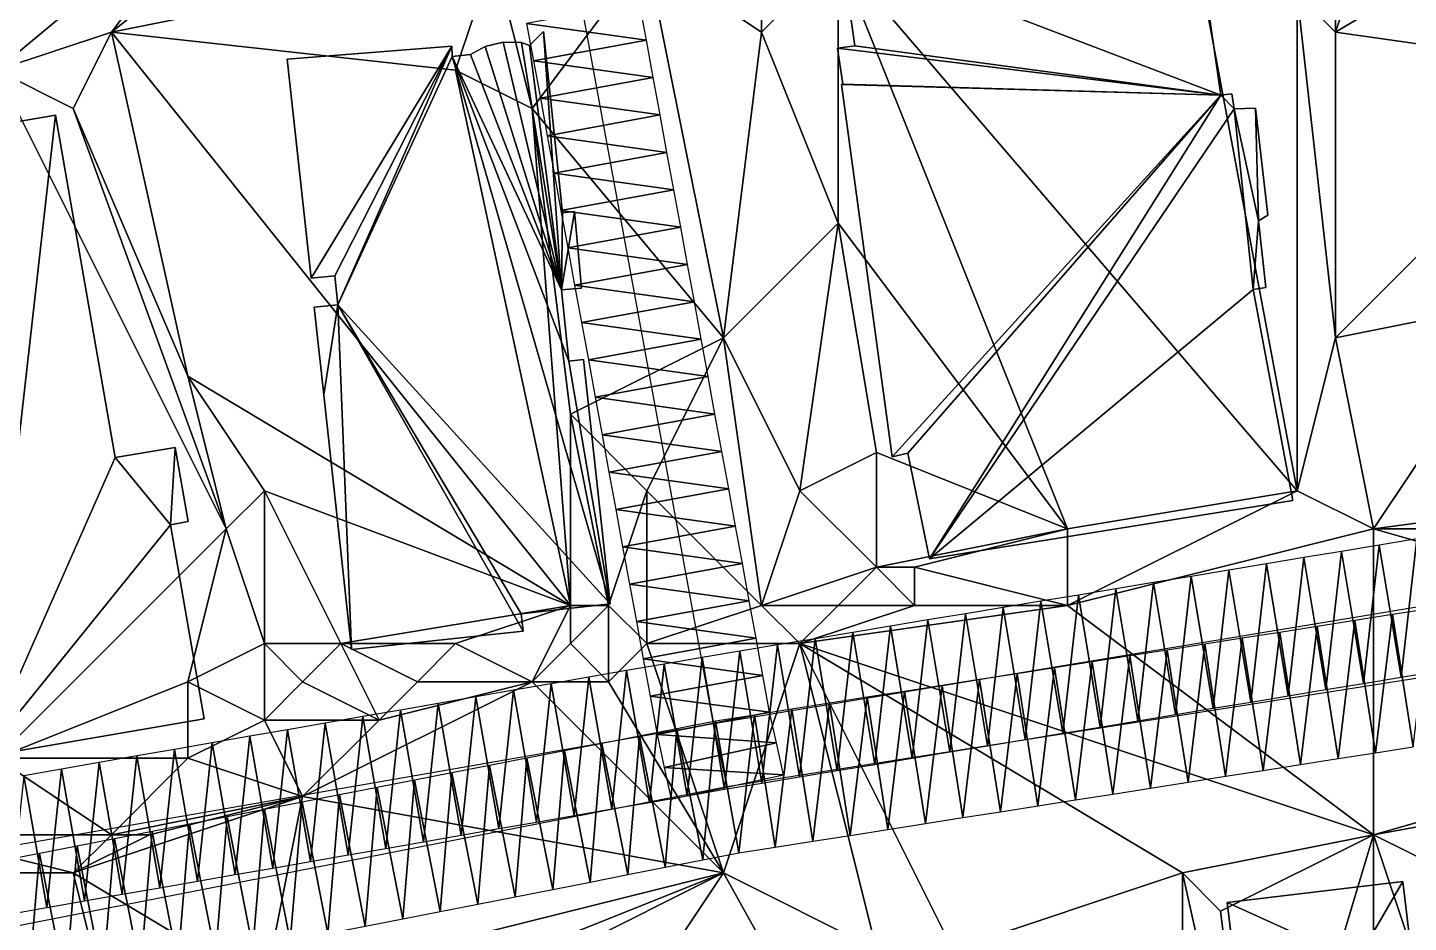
# Model space of a CAD drawing. Header units: metres. Extents: x -1103 to 901, y -902 to 905.
# Drawn here: x -860.4 to -788.2, y 341.4 to 388.2 of the extents above; entities that cross this region are included whole.
import ezdxf

# ---------------------------------------------------------------- set-up
doc = ezdxf.new("R2010")
doc.units = ezdxf.units.M
for name, color, linetype in [('OSM_BUILDING_FOOTPRINTS', 7, 'CONTINUOUS'), ('OSM_BUILDING_ROOFS', 1, 'CONTINUOUS'), ('OSM_BUILDING_WALLS', 8, 'CONTINUOUS'), ('OSM_ROAD_AXES', 2, 'CONTINUOUS'), ('OSM_ROAD_SURFACE', 9, 'CONTINUOUS'), ('OSM_TERRAIN', 3, 'CONTINUOUS')]:
    doc.layers.add(name, color=color, linetype=linetype)

msp = doc.modelspace()

# ---------------------------------------------------------------- linework, layer by layer
at = {"layer": 'OSM_BUILDING_FOOTPRINTS'}
for points in [[(-799.555, 395.541, 13.459), (-797.985, 384.692, 13.459), (-797.41, 384.77, 13.459), (-797.288, 383.973, 13.459), (-796.172, 384.018, 13.459), (-795.542, 378.422, 13.459), (-796.028, 378.123, 13.459), (-795.641, 374.628, 13.459), (-796.293, 374.529, 13.459), (-794.226, 363.492, 13.459), (-813.228, 360.428, 13.459), (-814.355, 365.958, 13.459), (-815.184, 365.77, 13.459), (-817.826, 385.256, 13.459), (-817.76, 385.267, 13.459), (-818.025, 387.147, 13.459), (-817.13, 387.269, 13.459), (-817.849, 392.278, 13.459), (-799.555, 395.541, 13.459)], [(-846.809, 386.582, 13.262), (-838.199, 387.257, 13.262), (-838.176, 386.715, 13.262), (-837.226, 386.826, 13.262), (-836.463, 387.235, 13.262), (-835.513, 387.467, 13.262), (-834.551, 387.445, 13.262), (-834.131, 387.29, 13.262), (-833.412, 388.02, 13.262), (-832.417, 378.543, 13.262), (-831.787, 378.609, 13.262), (-831.411, 374.595, 13.262), (-832.473, 374.517, 13.262), (-832.075, 370.779, 13.262), (-831.312, 370.857, 13.262), (-829.919, 358.073, 13.262), (-834.572, 357.564, 13.262), (-834.473, 356.646, 13.262), (-843.449, 355.684, 13.262), (-844.897, 369.021, 13.262), (-845.394, 373.599, 13.262), (-844.156, 373.732, 13.262), (-844.322, 375.247, 13.262), (-845.56, 375.114, 13.262), (-846.809, 386.582, 13.262)], [(-868.276, 382.037, 12.557), (-858.913, 383.641, 12.557), (-855.807, 365.736, 12.557), (-852.657, 366.267, 12.557), (-851.982, 362.385, 12.557), (-852.9, 362.219, 12.557), (-851.142, 352.056, 12.557), (-862.726, 350.065, 12.557), (-868.276, 382.037, 12.557)], [(-788.478, 343.553, 12.999), (-797.664, 342.458, 12.999), (-796.735, 334.805, 12.999), (-795, 335.015, 12.999), (-794.734, 332.848, 12.999), (-796.691, 332.604, 12.999), (-795.74, 324.808, 12.999), (-788.223, 325.715, 12.999), (-789.196, 333.721, 12.999), (-790.191, 333.6, 12.999), (-790.899, 339.384, 12.999), (-788.014, 339.737, 12.999), (-788.478, 343.553, 12.999)]]:
    msp.add_polyline3d(points, close=True, dxfattribs=at)
at = {"layer": 'OSM_BUILDING_ROOFS'}
for points in [[(-797.985, 384.692, 63.459), (-799.555, 395.541, 63.459), (-817.849, 392.278, 63.459)], [(-797.985, 384.692, 63.459), (-817.849, 392.278, 63.459), (-817.13, 387.269, 63.459)], [(-832.473, 374.517, 63.262), (-833.412, 388.02, 63.262), (-834.131, 387.29, 63.262)], [(-832.473, 374.517, 63.262), (-832.417, 378.543, 63.262), (-833.412, 388.02, 63.262)], [(-838.199, 387.257, 63.262), (-846.809, 386.582, 63.262), (-845.56, 375.114, 63.262)], [(-838.199, 387.257, 63.262), (-845.56, 375.114, 63.262), (-844.322, 375.247, 63.262)], [(-838.199, 387.257, 63.262), (-844.322, 375.247, 63.262), (-844.156, 373.732, 63.262)], [(-838.176, 386.715, 63.262), (-838.199, 387.257, 63.262), (-844.156, 373.732, 63.262)], [(-832.473, 374.517, 63.262), (-836.463, 387.235, 63.262), (-837.226, 386.826, 63.262)], [(-832.473, 374.517, 63.262), (-835.513, 387.467, 63.262), (-836.463, 387.235, 63.262)], [(-832.473, 374.517, 63.262), (-834.551, 387.445, 63.262), (-835.513, 387.467, 63.262)], [(-832.473, 374.517, 63.262), (-834.131, 387.29, 63.262), (-834.551, 387.445, 63.262)], [(-797.985, 384.692, 63.459), (-817.13, 387.269, 63.459), (-818.025, 387.147, 63.459)], [(-797.985, 384.692, 63.459), (-818.025, 387.147, 63.459), (-817.76, 385.267, 63.459)], [(-838.176, 386.715, 63.262), (-844.156, 373.732, 63.262), (-829.919, 358.073, 63.262)], [(-832.473, 374.517, 63.262), (-837.226, 386.826, 63.262), (-838.176, 386.715, 63.262)], [(-838.176, 386.715, 63.262), (-829.919, 358.073, 63.262), (-832.075, 370.779, 63.262)], [(-838.176, 386.715, 63.262), (-832.075, 370.779, 63.262), (-832.473, 374.517, 63.262)], [(-797.985, 384.692, 63.459), (-817.76, 385.267, 63.459), (-817.826, 385.256, 63.459)], [(-797.985, 384.692, 63.459), (-817.826, 385.256, 63.459), (-815.184, 365.77, 63.459)], [(-797.985, 384.692, 63.459), (-815.184, 365.77, 63.459), (-814.355, 365.958, 63.459)], [(-797.985, 384.692, 63.459), (-814.355, 365.958, 63.459), (-813.228, 360.428, 63.459)], [(-797.288, 383.973, 63.459), (-797.985, 384.692, 63.459), (-813.228, 360.428, 63.459)], [(-797.288, 383.973, 63.459), (-797.41, 384.77, 63.459), (-797.985, 384.692, 63.459)], [(-858.913, 383.641, 33.757), (-868.276, 382.037, 33.757), (-862.726, 350.065, 33.757)], [(-855.807, 365.736, 33.757), (-858.913, 383.641, 33.757), (-862.726, 350.065, 33.757)], [(-797.288, 383.973, 63.459), (-813.228, 360.428, 63.459), (-796.293, 374.529, 63.459)], [(-796.028, 378.123, 63.459), (-796.172, 384.018, 63.459), (-797.288, 383.973, 63.459)], [(-797.288, 383.973, 63.459), (-796.293, 374.529, 63.459), (-796.028, 378.123, 63.459)], [(-796.028, 378.123, 63.459), (-795.542, 378.422, 63.459), (-796.172, 384.018, 63.459)], [(-832.473, 374.517, 63.262), (-831.411, 374.595, 63.262), (-831.787, 378.609, 63.262)], [(-832.473, 374.517, 63.262), (-831.787, 378.609, 63.262), (-832.417, 378.543, 63.262)], [(-796.293, 374.529, 63.459), (-795.641, 374.628, 63.459), (-796.028, 378.123, 63.459)], [(-813.228, 360.428, 63.459), (-794.226, 363.492, 63.459), (-796.293, 374.529, 63.459)], [(-844.156, 373.732, 63.262), (-845.394, 373.599, 63.262), (-844.897, 369.021, 63.262)], [(-844.156, 373.732, 63.262), (-844.897, 369.021, 63.262), (-843.449, 355.684, 63.262)], [(-844.156, 373.732, 63.262), (-843.449, 355.684, 63.262), (-834.473, 356.646, 63.262)], [(-844.156, 373.732, 63.262), (-834.473, 356.646, 63.262), (-834.572, 357.564, 63.262)], [(-844.156, 373.732, 63.262), (-834.572, 357.564, 63.262), (-829.919, 358.073, 63.262)], [(-829.919, 358.073, 63.262), (-831.312, 370.857, 63.262), (-832.075, 370.779, 63.262)], [(-852.9, 362.219, 33.757), (-852.657, 366.267, 33.757), (-855.807, 365.736, 33.757)], [(-852.9, 362.219, 33.757), (-851.982, 362.385, 33.757), (-852.657, 366.267, 33.757)], [(-855.807, 365.736, 33.757), (-862.726, 350.065, 33.757), (-852.9, 362.219, 33.757)], [(-862.726, 350.065, 33.757), (-851.142, 352.056, 33.757), (-852.9, 362.219, 33.757)], [(-790.899, 339.384, 27.799), (-788.478, 343.553, 27.799), (-797.664, 342.458, 27.799)], [(-790.899, 339.384, 27.799), (-788.014, 339.737, 27.799), (-788.478, 343.553, 27.799)], [(-790.899, 339.384, 27.799), (-797.664, 342.458, 27.799), (-796.735, 334.805, 27.799)]]:
    msp.add_3dface(points, dxfattribs=at)
at = {"layer": 'OSM_BUILDING_WALLS'}
for points in [[(-797.985, 384.692, 13.459), (-799.555, 395.541, 13.459), (-799.555, 395.541, 63.459)], [(-797.985, 384.692, 13.459), (-799.555, 395.541, 63.459), (-797.985, 384.692, 63.459)], [(-817.849, 392.278, 13.459), (-817.13, 387.269, 13.459), (-817.13, 387.269, 63.459)], [(-817.849, 392.278, 13.459), (-817.13, 387.269, 63.459), (-817.849, 392.278, 63.459)], [(-833.412, 388.02, 13.262), (-834.131, 387.29, 13.262), (-834.131, 387.29, 63.262)], [(-833.412, 388.02, 13.262), (-834.131, 387.29, 63.262), (-833.412, 388.02, 63.262)], [(-832.417, 378.543, 13.262), (-833.412, 388.02, 13.262), (-833.412, 388.02, 63.262)], [(-832.417, 378.543, 13.262), (-833.412, 388.02, 63.262), (-832.417, 378.543, 63.262)], [(-838.199, 387.257, 13.262), (-846.809, 386.582, 13.262), (-846.809, 386.582, 63.262)], [(-838.199, 387.257, 13.262), (-846.809, 386.582, 63.262), (-838.199, 387.257, 63.262)], [(-838.176, 386.715, 13.262), (-838.199, 387.257, 13.262), (-838.199, 387.257, 63.262)], [(-838.176, 386.715, 13.262), (-838.199, 387.257, 63.262), (-838.176, 386.715, 63.262)], [(-836.463, 387.235, 13.262), (-837.226, 386.826, 13.262), (-837.226, 386.826, 63.262)], [(-836.463, 387.235, 13.262), (-837.226, 386.826, 63.262), (-836.463, 387.235, 63.262)], [(-835.513, 387.467, 13.262), (-836.463, 387.235, 13.262), (-836.463, 387.235, 63.262)], [(-835.513, 387.467, 13.262), (-836.463, 387.235, 63.262), (-835.513, 387.467, 63.262)], [(-834.551, 387.445, 13.262), (-835.513, 387.467, 13.262), (-835.513, 387.467, 63.262)], [(-834.551, 387.445, 13.262), (-835.513, 387.467, 63.262), (-834.551, 387.445, 63.262)], [(-834.131, 387.29, 13.262), (-834.551, 387.445, 13.262), (-834.551, 387.445, 63.262)], [(-834.131, 387.29, 13.262), (-834.551, 387.445, 63.262), (-834.131, 387.29, 63.262)], [(-817.13, 387.269, 13.459), (-818.025, 387.147, 13.459), (-818.025, 387.147, 63.459)], [(-817.13, 387.269, 13.459), (-818.025, 387.147, 63.459), (-817.13, 387.269, 63.459)], [(-818.025, 387.147, 13.459), (-817.76, 385.267, 13.459), (-817.76, 385.267, 63.459)], [(-818.025, 387.147, 13.459), (-817.76, 385.267, 63.459), (-818.025, 387.147, 63.459)], [(-846.809, 386.582, 13.262), (-845.56, 375.114, 13.262), (-845.56, 375.114, 63.262)], [(-846.809, 386.582, 13.262), (-845.56, 375.114, 63.262), (-846.809, 386.582, 63.262)], [(-837.226, 386.826, 13.262), (-838.176, 386.715, 13.262), (-838.176, 386.715, 63.262)], [(-837.226, 386.826, 13.262), (-838.176, 386.715, 63.262), (-837.226, 386.826, 63.262)], [(-817.76, 385.267, 13.459), (-817.826, 385.256, 13.459), (-817.826, 385.256, 63.459)], [(-817.76, 385.267, 13.459), (-817.826, 385.256, 63.459), (-817.76, 385.267, 63.459)], [(-817.826, 385.256, 13.459), (-815.184, 365.77, 13.459), (-815.184, 365.77, 63.459)], [(-817.826, 385.256, 13.459), (-815.184, 365.77, 63.459), (-817.826, 385.256, 63.459)], [(-797.41, 384.77, 13.459), (-797.985, 384.692, 13.459), (-797.985, 384.692, 63.459)], [(-797.41, 384.77, 13.459), (-797.985, 384.692, 63.459), (-797.41, 384.77, 63.459)], [(-797.288, 383.973, 13.459), (-797.41, 384.77, 13.459), (-797.41, 384.77, 63.459)], [(-797.288, 383.973, 13.459), (-797.41, 384.77, 63.459), (-797.288, 383.973, 63.459)], [(-858.913, 383.641, 12.557), (-868.276, 382.037, 12.557), (-868.276, 382.037, 33.757)], [(-858.913, 383.641, 12.557), (-868.276, 382.037, 33.757), (-858.913, 383.641, 33.757)], [(-855.807, 365.736, 12.557), (-858.913, 383.641, 12.557), (-858.913, 383.641, 33.757)], [(-855.807, 365.736, 12.557), (-858.913, 383.641, 33.757), (-855.807, 365.736, 33.757)], [(-796.172, 384.018, 13.459), (-797.288, 383.973, 13.459), (-797.288, 383.973, 63.459)], [(-796.172, 384.018, 13.459), (-797.288, 383.973, 63.459), (-796.172, 384.018, 63.459)], [(-795.542, 378.422, 13.459), (-796.172, 384.018, 13.459), (-796.172, 384.018, 63.459)], [(-795.542, 378.422, 13.459), (-796.172, 384.018, 63.459), (-795.542, 378.422, 63.459)], [(-831.787, 378.609, 13.262), (-832.417, 378.543, 13.262), (-832.417, 378.543, 63.262)], [(-831.787, 378.609, 13.262), (-832.417, 378.543, 63.262), (-831.787, 378.609, 63.262)], [(-831.411, 374.595, 13.262), (-831.787, 378.609, 13.262), (-831.787, 378.609, 63.262)], [(-831.411, 374.595, 13.262), (-831.787, 378.609, 63.262), (-831.411, 374.595, 63.262)], [(-796.028, 378.123, 13.459), (-795.542, 378.422, 13.459), (-795.542, 378.422, 63.459)], [(-796.028, 378.123, 13.459), (-795.542, 378.422, 63.459), (-796.028, 378.123, 63.459)], [(-795.641, 374.628, 13.459), (-796.028, 378.123, 13.459), (-796.028, 378.123, 63.459)], [(-795.641, 374.628, 13.459), (-796.028, 378.123, 63.459), (-795.641, 374.628, 63.459)], [(-845.56, 375.114, 13.262), (-844.322, 375.247, 13.262), (-844.322, 375.247, 63.262)], [(-845.56, 375.114, 13.262), (-844.322, 375.247, 63.262), (-845.56, 375.114, 63.262)], [(-844.322, 375.247, 13.262), (-844.156, 373.732, 13.262), (-844.156, 373.732, 63.262)], [(-844.322, 375.247, 13.262), (-844.156, 373.732, 63.262), (-844.322, 375.247, 63.262)], [(-832.473, 374.517, 13.262), (-831.411, 374.595, 13.262), (-831.411, 374.595, 63.262)], [(-832.473, 374.517, 13.262), (-831.411, 374.595, 63.262), (-832.473, 374.517, 63.262)], [(-832.075, 370.779, 13.262), (-832.473, 374.517, 13.262), (-832.473, 374.517, 63.262)], [(-832.075, 370.779, 13.262), (-832.473, 374.517, 63.262), (-832.075, 370.779, 63.262)], [(-796.293, 374.529, 13.459), (-795.641, 374.628, 13.459), (-795.641, 374.628, 63.459)], [(-796.293, 374.529, 13.459), (-795.641, 374.628, 63.459), (-796.293, 374.529, 63.459)], [(-794.226, 363.492, 13.459), (-796.293, 374.529, 13.459), (-796.293, 374.529, 63.459)], [(-794.226, 363.492, 13.459), (-796.293, 374.529, 63.459), (-794.226, 363.492, 63.459)], [(-844.156, 373.732, 13.262), (-845.394, 373.599, 13.262), (-845.394, 373.599, 63.262)], [(-844.156, 373.732, 13.262), (-845.394, 373.599, 63.262), (-844.156, 373.732, 63.262)], [(-845.394, 373.599, 13.262), (-844.897, 369.021, 13.262), (-844.897, 369.021, 63.262)], [(-845.394, 373.599, 13.262), (-844.897, 369.021, 63.262), (-845.394, 373.599, 63.262)], [(-831.312, 370.857, 13.262), (-832.075, 370.779, 13.262), (-832.075, 370.779, 63.262)], [(-831.312, 370.857, 13.262), (-832.075, 370.779, 63.262), (-831.312, 370.857, 63.262)], [(-829.919, 358.073, 13.262), (-831.312, 370.857, 13.262), (-831.312, 370.857, 63.262)], [(-829.919, 358.073, 13.262), (-831.312, 370.857, 63.262), (-829.919, 358.073, 63.262)], [(-844.897, 369.021, 13.262), (-843.449, 355.684, 13.262), (-843.449, 355.684, 63.262)], [(-844.897, 369.021, 13.262), (-843.449, 355.684, 63.262), (-844.897, 369.021, 63.262)], [(-852.657, 366.267, 12.557), (-855.807, 365.736, 12.557), (-855.807, 365.736, 33.757)], [(-852.657, 366.267, 12.557), (-855.807, 365.736, 33.757), (-852.657, 366.267, 33.757)], [(-851.982, 362.385, 12.557), (-852.657, 366.267, 12.557), (-852.657, 366.267, 33.757)], [(-851.982, 362.385, 12.557), (-852.657, 366.267, 33.757), (-851.982, 362.385, 33.757)], [(-815.184, 365.77, 13.459), (-814.355, 365.958, 13.459), (-814.355, 365.958, 63.459)], [(-815.184, 365.77, 13.459), (-814.355, 365.958, 63.459), (-815.184, 365.77, 63.459)], [(-814.355, 365.958, 13.459), (-813.228, 360.428, 13.459), (-813.228, 360.428, 63.459)], [(-814.355, 365.958, 13.459), (-813.228, 360.428, 63.459), (-814.355, 365.958, 63.459)], [(-813.228, 360.428, 13.459), (-794.226, 363.492, 13.459), (-794.226, 363.492, 63.459)], [(-813.228, 360.428, 13.459), (-794.226, 363.492, 63.459), (-813.228, 360.428, 63.459)], [(-852.9, 362.219, 12.557), (-851.982, 362.385, 12.557), (-851.982, 362.385, 33.757)], [(-852.9, 362.219, 12.557), (-851.982, 362.385, 33.757), (-852.9, 362.219, 33.757)], [(-851.142, 352.056, 12.557), (-852.9, 362.219, 12.557), (-852.9, 362.219, 33.757)], [(-851.142, 352.056, 12.557), (-852.9, 362.219, 33.757), (-851.142, 352.056, 33.757)], [(-834.572, 357.564, 13.262), (-829.919, 358.073, 13.262), (-829.919, 358.073, 63.262)], [(-834.572, 357.564, 13.262), (-829.919, 358.073, 63.262), (-834.572, 357.564, 63.262)], [(-834.473, 356.646, 13.262), (-834.572, 357.564, 13.262), (-834.572, 357.564, 63.262)], [(-834.473, 356.646, 13.262), (-834.572, 357.564, 63.262), (-834.473, 356.646, 63.262)], [(-843.449, 355.684, 13.262), (-834.473, 356.646, 13.262), (-834.473, 356.646, 63.262)], [(-843.449, 355.684, 13.262), (-834.473, 356.646, 63.262), (-843.449, 355.684, 63.262)], [(-862.726, 350.065, 12.557), (-851.142, 352.056, 12.557), (-851.142, 352.056, 33.757)], [(-862.726, 350.065, 12.557), (-851.142, 352.056, 33.757), (-862.726, 350.065, 33.757)], [(-788.478, 343.553, 12.999), (-797.664, 342.458, 12.999), (-797.664, 342.458, 27.799)], [(-788.478, 343.553, 12.999), (-797.664, 342.458, 27.799), (-788.478, 343.553, 27.799)], [(-788.014, 339.737, 12.999), (-788.478, 343.553, 12.999), (-788.478, 343.553, 27.799)], [(-788.014, 339.737, 12.999), (-788.478, 343.553, 27.799), (-788.014, 339.737, 27.799)], [(-797.664, 342.458, 12.999), (-796.735, 334.805, 12.999), (-796.735, 334.805, 27.799)], [(-797.664, 342.458, 12.999), (-796.735, 334.805, 27.799), (-797.664, 342.458, 27.799)]]:
    msp.add_3dface(points, dxfattribs=at)
at = {"layer": 'OSM_ROAD_AXES'}
for points in [[(-823.795, 348.496, 14.019), (-824.524, 351.824, 14.158), (-838.862, 430.056, 15.565), (-845.828, 511.273, 18.144)], [(-925.567, 329.097, 16.172), (-911.186, 336.705, 16.479), (-824.524, 351.824, 14.158), (-684.949, 374.984, 13.7), (-671.817, 382.913, 15.386)], [(-671.021, 374.276, 15.641), (-682.528, 370.737, 13.989), (-823.795, 348.496, 14.019), (-900.243, 333.498, 16.967), (-914.856, 318.856, 16.668)]]:
    msp.add_polyline3d(points, dxfattribs=at)
at = {"layer": 'OSM_ROAD_SURFACE'}
for points in [[(-828.026, 387.569, 16.657), (-828.384, 389.525, 16.762), (-834.286, 388.443, 16.705)], [(-828.026, 387.569, 16.657), (-834.286, 388.443, 16.705), (-833.927, 386.488, 16.607)], [(-827.667, 385.613, 16.552), (-828.026, 387.569, 16.657), (-833.927, 386.488, 16.607)], [(-827.667, 385.613, 16.552), (-833.927, 386.488, 16.607), (-833.569, 384.532, 16.509)], [(-827.309, 383.658, 16.448), (-827.667, 385.613, 16.552), (-833.569, 384.532, 16.509)], [(-827.309, 383.658, 16.448), (-833.569, 384.532, 16.509), (-833.211, 382.576, 16.414)], [(-826.95, 381.702, 16.343), (-827.309, 383.658, 16.448), (-833.211, 382.576, 16.414)], [(-826.95, 381.702, 16.343), (-833.211, 382.576, 16.414), (-832.852, 380.62, 16.342)], [(-826.592, 379.746, 16.238), (-826.95, 381.702, 16.343), (-832.852, 380.62, 16.342)], [(-826.592, 379.746, 16.238), (-832.852, 380.62, 16.342), (-832.494, 378.664, 16.271)], [(-826.233, 377.79, 16.133), (-826.592, 379.746, 16.238), (-832.494, 378.664, 16.271)], [(-826.233, 377.79, 16.133), (-832.494, 378.664, 16.271), (-832.135, 376.709, 16.199)], [(-825.875, 375.835, 16.028), (-826.233, 377.79, 16.133), (-832.135, 376.709, 16.199)], [(-825.875, 375.835, 16.028), (-832.135, 376.709, 16.199), (-831.777, 374.753, 16.127)], [(-825.517, 373.879, 15.923), (-825.875, 375.835, 16.028), (-831.777, 374.753, 16.127)], [(-825.517, 373.879, 15.923), (-831.777, 374.753, 16.127), (-831.418, 372.797, 16.055)], [(-825.158, 371.923, 15.85), (-825.517, 373.879, 15.923), (-831.418, 372.797, 16.055)], [(-825.158, 371.923, 15.85), (-831.418, 372.797, 16.055), (-831.06, 370.841, 15.983)], [(-824.8, 369.967, 15.624), (-825.158, 371.923, 15.85), (-831.06, 370.841, 15.983)], [(-824.8, 369.967, 15.624), (-831.06, 370.841, 15.983), (-830.701, 368.886, 15.912)], [(-824.441, 368.011, 15.456), (-824.8, 369.967, 15.624), (-830.701, 368.886, 15.912)], [(-824.441, 368.011, 15.456), (-830.701, 368.886, 15.912), (-830.343, 366.93, 15.635)], [(-824.083, 366.056, 15.288), (-824.441, 368.011, 15.456), (-830.343, 366.93, 15.635)], [(-824.083, 366.056, 15.288), (-830.343, 366.93, 15.635), (-829.984, 364.974, 15.456)], [(-823.724, 364.1, 15.12), (-824.083, 366.056, 15.288), (-829.984, 364.974, 15.456)], [(-823.724, 364.1, 15.12), (-829.984, 364.974, 15.456), (-829.626, 363.018, 15.349)], [(-823.366, 362.144, 14.952), (-823.724, 364.1, 15.12), (-829.626, 363.018, 15.349)], [(-823.366, 362.144, 14.952), (-829.626, 363.018, 15.349), (-829.268, 361.062, 15.243)], [(-823.007, 360.188, 14.784), (-823.366, 362.144, 14.952), (-829.268, 361.062, 15.243)], [(-823.007, 360.188, 14.784), (-829.268, 361.062, 15.243), (-828.909, 359.107, 15.022)], [(-790.532, 353.917, 15.078), (-789.712, 361.149, 15.053), (-791.678, 360.822, 14.998)], [(-790.532, 353.917, 15.078), (-788.566, 354.243, 15.104), (-789.712, 361.149, 15.053)], [(-788.566, 354.243, 15.104), (-787.746, 361.475, 15.063), (-789.712, 361.149, 15.053)], [(-788.566, 354.243, 15.104), (-786.6, 354.569, 15.115), (-787.746, 361.475, 15.063)], [(-794.464, 353.264, 14.953), (-793.644, 360.496, 14.935), (-795.61, 360.17, 14.873)], [(-794.464, 353.264, 14.953), (-792.498, 353.591, 15.016), (-793.644, 360.496, 14.935)], [(-792.498, 353.591, 15.016), (-791.678, 360.822, 14.998), (-793.644, 360.496, 14.935)], [(-792.498, 353.591, 15.016), (-790.532, 353.917, 15.078), (-791.678, 360.822, 14.998)], [(-822.649, 358.233, 14.625), (-823.007, 360.188, 14.784), (-828.909, 359.107, 15.022)], [(-798.395, 352.612, 14.829), (-797.575, 359.844, 14.811), (-799.541, 359.518, 14.748)], [(-798.395, 352.612, 14.829), (-796.43, 352.938, 14.891), (-797.575, 359.844, 14.811)], [(-796.43, 352.938, 14.891), (-795.61, 360.17, 14.873), (-797.575, 359.844, 14.811)], [(-796.43, 352.938, 14.891), (-794.464, 353.264, 14.953), (-795.61, 360.17, 14.873)], [(-822.649, 358.233, 14.625), (-828.909, 359.107, 15.022), (-828.551, 357.151, 14.755)], [(-804.293, 351.634, 14.676), (-803.473, 358.865, 14.689), (-805.439, 358.539, 14.684)], [(-804.293, 351.634, 14.676), (-802.327, 351.96, 14.726), (-803.473, 358.865, 14.689)], [(-802.327, 351.96, 14.726), (-801.507, 359.191, 14.705), (-803.473, 358.865, 14.689)], [(-802.327, 351.96, 14.726), (-800.361, 352.286, 14.776), (-801.507, 359.191, 14.705)], [(-800.361, 352.286, 14.776), (-799.541, 359.518, 14.748), (-801.507, 359.191, 14.705)], [(-800.361, 352.286, 14.776), (-798.395, 352.612, 14.829), (-799.541, 359.518, 14.748)], [(-822.291, 356.277, 14.317), (-822.649, 358.233, 14.625), (-828.551, 357.151, 14.755)], [(-808.225, 350.981, 14.56), (-807.405, 358.213, 14.641), (-809.371, 357.887, 14.509)], [(-808.225, 350.981, 14.56), (-806.259, 351.307, 14.625), (-807.405, 358.213, 14.641)], [(-806.259, 351.307, 14.625), (-805.439, 358.539, 14.684), (-807.405, 358.213, 14.641)], [(-806.259, 351.307, 14.625), (-804.293, 351.634, 14.676), (-805.439, 358.539, 14.684)], [(-812.156, 350.329, 14.429), (-811.336, 357.561, 14.452), (-813.302, 357.234, 14.395)], [(-812.156, 350.329, 14.429), (-810.191, 350.655, 14.496), (-811.336, 357.561, 14.452)], [(-810.191, 350.655, 14.496), (-809.371, 357.887, 14.509), (-811.336, 357.561, 14.452)], [(-810.191, 350.655, 14.496), (-808.225, 350.981, 14.56), (-809.371, 357.887, 14.509)], [(-789.022, 357.513, 15.08), (-790.984, 357.205, 15.043), (-789.896, 350.29, 15.119)], [(-789.022, 357.513, 15.08), (-789.896, 350.29, 15.119), (-787.934, 350.599, 15.131)], [(-787.06, 357.822, 15.092), (-789.022, 357.513, 15.08), (-787.934, 350.599, 15.131)], [(-822.291, 356.277, 14.317), (-828.551, 357.151, 14.755), (-828.192, 355.195, 14.383)], [(-816.088, 349.676, 14.29), (-815.268, 356.908, 14.338), (-817.234, 356.582, 14.282)], [(-816.088, 349.676, 14.29), (-814.122, 350.003, 14.359), (-815.268, 356.908, 14.338)], [(-814.122, 350.003, 14.359), (-813.302, 357.234, 14.395), (-815.268, 356.908, 14.338)], [(-814.122, 350.003, 14.359), (-812.156, 350.329, 14.429), (-813.302, 357.234, 14.395)], [(-792.947, 356.896, 14.98), (-794.909, 356.587, 14.918), (-793.82, 349.672, 14.997)], [(-792.947, 356.896, 14.98), (-793.82, 349.672, 14.997), (-791.858, 349.981, 15.059)], [(-790.984, 357.205, 15.043), (-792.947, 356.896, 14.98), (-791.858, 349.981, 15.059)], [(-790.984, 357.205, 15.043), (-791.858, 349.981, 15.059), (-789.896, 350.29, 15.119)], [(-821.932, 354.321, 14.198), (-822.291, 356.277, 14.317), (-828.192, 355.195, 14.383)], [(-821.986, 348.698, 14.032), (-821.166, 355.93, 14.225), (-823.132, 355.603, 14.285)], [(-821.986, 348.698, 14.032), (-820.02, 349.024, 14.062), (-821.166, 355.93, 14.225)], [(-820.02, 349.024, 14.062), (-819.2, 356.256, 14.225), (-821.166, 355.93, 14.225)], [(-820.02, 349.024, 14.062), (-818.054, 349.35, 14.119), (-819.2, 356.256, 14.225)], [(-818.054, 349.35, 14.119), (-817.234, 356.582, 14.282), (-819.2, 356.256, 14.225)], [(-818.054, 349.35, 14.119), (-816.088, 349.676, 14.29), (-817.234, 356.582, 14.282)], [(-798.833, 355.969, 14.793), (-800.795, 355.66, 14.731), (-799.706, 348.745, 14.834)], [(-798.833, 355.969, 14.793), (-799.706, 348.745, 14.834), (-797.744, 349.054, 14.891)], [(-796.871, 356.278, 14.856), (-798.833, 355.969, 14.793), (-797.744, 349.054, 14.891)], [(-796.871, 356.278, 14.856), (-797.744, 349.054, 14.891), (-795.782, 349.363, 14.941)], [(-794.909, 356.587, 14.918), (-796.871, 356.278, 14.856), (-795.782, 349.363, 14.941)], [(-794.909, 356.587, 14.918), (-795.782, 349.363, 14.941), (-793.82, 349.672, 14.997)], [(-825.893, 348.033, 14.044), (-825.112, 355.275, 14.345), (-827.096, 354.929, 14.405)], [(-825.893, 348.033, 14.044), (-823.937, 348.374, 14.07), (-825.112, 355.275, 14.345)], [(-823.937, 348.374, 14.07), (-823.132, 355.603, 14.285), (-825.112, 355.275, 14.345)], [(-823.937, 348.374, 14.07), (-821.986, 348.698, 14.032), (-823.132, 355.603, 14.285)], [(-802.757, 355.351, 14.67), (-804.719, 355.042, 14.62), (-803.63, 348.127, 14.706)], [(-802.757, 355.351, 14.67), (-803.63, 348.127, 14.706), (-801.668, 348.436, 14.77)], [(-800.795, 355.66, 14.731), (-802.757, 355.351, 14.67), (-801.668, 348.436, 14.77)], [(-800.795, 355.66, 14.731), (-801.668, 348.436, 14.77), (-799.706, 348.745, 14.834)], [(-829.832, 347.346, 13.998), (-829.065, 354.585, 14.226), (-831.035, 354.241, 14.178)], [(-829.832, 347.346, 13.998), (-827.862, 347.689, 13.995), (-829.065, 354.585, 14.226)], [(-827.862, 347.689, 13.995), (-827.096, 354.929, 14.405), (-829.065, 354.585, 14.226)], [(-821.932, 354.321, 14.198), (-828.192, 355.195, 14.383), (-827.834, 353.239, 14.258)], [(-827.862, 347.689, 13.995), (-825.893, 348.033, 14.044), (-827.096, 354.929, 14.405)], [(-806.681, 354.733, 14.57), (-808.643, 354.424, 14.52), (-807.554, 347.51, 14.574)], [(-806.681, 354.733, 14.57), (-807.554, 347.51, 14.574), (-805.592, 347.818, 14.642)], [(-804.719, 355.042, 14.62), (-806.681, 354.733, 14.57), (-805.592, 347.818, 14.642)], [(-804.719, 355.042, 14.62), (-805.592, 347.818, 14.642), (-803.63, 348.127, 14.706)], [(-833.771, 346.658, 14.005), (-833.004, 353.898, 14.102), (-834.974, 353.554, 14.11)], [(-833.771, 346.658, 14.005), (-831.801, 347.002, 14.001), (-833.004, 353.898, 14.102)], [(-831.801, 347.002, 14.001), (-831.035, 354.241, 14.178), (-833.004, 353.898, 14.102)], [(-831.801, 347.002, 14.001), (-829.832, 347.346, 13.998), (-831.035, 354.241, 14.178)], [(-821.583, 352.412, 14.121), (-821.932, 354.321, 14.198), (-827.834, 353.239, 14.258)], [(-812.567, 353.807, 14.419), (-814.529, 353.498, 14.359), (-813.44, 346.583, 14.366)], [(-812.567, 353.807, 14.419), (-813.44, 346.583, 14.366), (-811.478, 346.892, 14.435)], [(-810.605, 354.115, 14.47), (-812.567, 353.807, 14.419), (-811.478, 346.892, 14.435)], [(-810.605, 354.115, 14.47), (-811.478, 346.892, 14.435), (-809.516, 347.201, 14.505)], [(-808.643, 354.424, 14.52), (-810.605, 354.115, 14.47), (-809.516, 347.201, 14.505)], [(-808.643, 354.424, 14.52), (-809.516, 347.201, 14.505), (-807.554, 347.51, 14.574)], [(-837.71, 345.971, 14.011), (-836.943, 353.211, 14.073), (-838.913, 352.867, 14.072)], [(-837.71, 345.971, 14.011), (-835.74, 346.315, 14.008), (-836.943, 353.211, 14.073)], [(-835.74, 346.315, 14.008), (-834.974, 353.554, 14.11), (-836.943, 353.211, 14.073)], [(-835.74, 346.315, 14.008), (-833.771, 346.658, 14.005), (-834.974, 353.554, 14.11)], [(-821.583, 352.412, 14.121), (-827.834, 353.239, 14.258), (-827.466, 351.237, 14.13)], [(-816.491, 353.189, 14.293), (-818.453, 352.88, 14.223), (-817.364, 345.965, 14.052)], [(-816.491, 353.189, 14.293), (-817.364, 345.965, 14.052), (-815.402, 346.274, 14.277)], [(-814.529, 353.498, 14.359), (-816.491, 353.189, 14.293), (-815.402, 346.274, 14.277)], [(-814.529, 353.498, 14.359), (-815.402, 346.274, 14.277), (-813.44, 346.583, 14.366)], [(-841.649, 345.284, 14.019), (-840.883, 352.523, 14.092), (-842.852, 352.18, 14.06)], [(-841.649, 345.284, 14.019), (-839.68, 345.628, 14.015), (-840.883, 352.523, 14.092)], [(-839.68, 345.628, 14.015), (-838.913, 352.867, 14.072), (-840.883, 352.523, 14.092)], [(-839.68, 345.628, 14.015), (-837.71, 345.971, 14.011), (-838.913, 352.867, 14.072)], [(-821.229, 350.802, 14.078), (-821.583, 352.412, 14.121), (-827.466, 351.237, 14.13)], [(-820.415, 352.571, 14.12), (-822.377, 352.262, 14.145), (-821.288, 345.347, 13.981)], [(-820.415, 352.571, 14.12), (-821.288, 345.347, 13.981), (-819.326, 345.656, 14.01)], [(-818.453, 352.88, 14.223), (-820.415, 352.571, 14.12), (-819.326, 345.656, 14.01)], [(-818.453, 352.88, 14.223), (-819.326, 345.656, 14.01), (-817.364, 345.965, 14.052)], [(-845.588, 344.597, 14.026), (-844.822, 351.836, 14.062), (-846.791, 351.493, 14.111)], [(-845.588, 344.597, 14.026), (-843.619, 344.94, 14.022), (-844.822, 351.836, 14.062)], [(-843.619, 344.94, 14.022), (-842.852, 352.18, 14.06), (-844.822, 351.836, 14.062)], [(-843.619, 344.94, 14.022), (-841.649, 345.284, 14.019), (-842.852, 352.18, 14.06)], [(-824.404, 351.942, 14.207), (-826.429, 351.546, 14.267), (-825.081, 344.677, 13.939)], [(-824.404, 351.942, 14.207), (-825.081, 344.677, 13.939), (-823.186, 345.049, 13.952)], [(-822.377, 352.262, 14.145), (-824.404, 351.942, 14.207), (-823.186, 345.049, 13.952)], [(-822.377, 352.262, 14.145), (-823.186, 345.049, 13.952), (-821.288, 345.347, 13.981)], [(-849.527, 343.91, 14.121), (-848.761, 351.149, 14.162), (-850.731, 350.805, 14.259)], [(-849.527, 343.91, 14.121), (-847.558, 344.253, 14.056), (-848.761, 351.149, 14.162)], [(-847.558, 344.253, 14.056), (-846.791, 351.493, 14.111), (-848.761, 351.149, 14.162)], [(-847.558, 344.253, 14.056), (-845.588, 344.597, 14.026), (-846.791, 351.493, 14.111)], [(-828.389, 351.161, 14.026), (-830.349, 350.777, 14.048), (-829.002, 343.908, 13.944)], [(-828.389, 351.161, 14.026), (-829.002, 343.908, 13.944), (-827.042, 344.292, 13.941)], [(-826.429, 351.546, 14.267), (-828.389, 351.161, 14.026), (-827.042, 344.292, 13.941)], [(-821.229, 350.802, 14.078), (-827.466, 351.237, 14.13), (-827.09, 349.518, 14.028)], [(-826.429, 351.546, 14.267), (-827.042, 344.292, 13.941), (-825.081, 344.677, 13.939)], [(-853.467, 343.222, 14.252), (-852.7, 350.462, 14.431), (-854.67, 350.118, 14.512)], [(-853.467, 343.222, 14.252), (-851.497, 343.566, 14.187), (-852.7, 350.462, 14.431)], [(-851.497, 343.566, 14.187), (-850.731, 350.805, 14.259), (-852.7, 350.462, 14.431)], [(-851.497, 343.566, 14.187), (-849.527, 343.91, 14.121), (-850.731, 350.805, 14.259)], [(-832.309, 350.392, 14.054), (-834.27, 350.007, 14.057), (-832.922, 343.138, 13.951)], [(-832.309, 350.392, 14.054), (-832.922, 343.138, 13.951), (-830.962, 343.523, 13.948)], [(-830.349, 350.777, 14.048), (-832.309, 350.392, 14.054), (-830.962, 343.523, 13.948)], [(-830.349, 350.777, 14.048), (-830.962, 343.523, 13.948), (-829.002, 343.908, 13.944)], [(-820.864, 349.138, 14.053), (-821.229, 350.802, 14.078), (-827.09, 349.518, 14.028)], [(-859.375, 342.191, 14.693), (-858.609, 349.431, 14.843), (-860.578, 349.087, 15.025)], [(-859.375, 342.191, 14.693), (-857.406, 342.535, 14.44), (-858.609, 349.431, 14.843)], [(-857.406, 342.535, 14.44), (-856.639, 349.775, 14.66), (-858.609, 349.431, 14.843)], [(-857.406, 342.535, 14.44), (-855.436, 342.879, 14.317), (-856.639, 349.775, 14.66)], [(-855.436, 342.879, 14.317), (-854.67, 350.118, 14.512), (-856.639, 349.775, 14.66)], [(-855.436, 342.879, 14.317), (-853.467, 343.222, 14.252), (-854.67, 350.118, 14.512)], [(-836.23, 349.623, 14.059), (-838.19, 349.238, 14.062), (-836.842, 342.369, 13.957)], [(-836.23, 349.623, 14.059), (-836.842, 342.369, 13.957), (-834.882, 342.754, 13.954)], [(-834.27, 350.007, 14.057), (-836.23, 349.623, 14.059), (-834.882, 342.754, 13.954)], [(-834.27, 350.007, 14.057), (-834.882, 342.754, 13.954), (-832.922, 343.138, 13.951)], [(-820.864, 349.138, 14.053), (-827.09, 349.518, 14.028), (-826.725, 347.853, 13.983)], [(-861.345, 341.848, 14.959), (-859.375, 342.191, 14.693), (-860.578, 349.087, 15.025)], [(-840.15, 348.854, 14.064), (-842.11, 348.469, 14.066), (-840.763, 341.6, 13.963)], [(-840.15, 348.854, 14.064), (-840.763, 341.6, 13.963), (-838.803, 341.985, 13.96)], [(-838.19, 349.238, 14.062), (-840.15, 348.854, 14.064), (-838.803, 341.985, 13.96)], [(-838.19, 349.238, 14.062), (-838.803, 341.985, 13.96), (-836.842, 342.369, 13.957)], [(-844.071, 348.085, 14.069), (-846.031, 347.7, 14.072), (-844.683, 340.831, 13.97)], [(-844.071, 348.085, 14.069), (-844.683, 340.831, 13.97), (-842.723, 341.216, 13.967)], [(-842.11, 348.469, 14.066), (-844.071, 348.085, 14.069), (-842.723, 341.216, 13.967)], [(-842.11, 348.469, 14.066), (-842.723, 341.216, 13.967), (-840.763, 341.6, 13.963)], [(-847.991, 347.316, 14.135), (-849.951, 346.931, 14.183), (-848.604, 340.062, 14.009)], [(-847.991, 347.316, 14.135), (-848.604, 340.062, 14.009), (-846.643, 340.447, 13.973)], [(-846.031, 347.7, 14.072), (-847.991, 347.316, 14.135), (-846.643, 340.447, 13.973)], [(-846.031, 347.7, 14.072), (-846.643, 340.447, 13.973), (-844.683, 340.831, 13.97)], [(-851.911, 346.547, 14.249), (-853.872, 346.162, 14.378), (-852.524, 339.293, 14.211)], [(-851.911, 346.547, 14.249), (-852.524, 339.293, 14.211), (-850.564, 339.678, 14.073)], [(-849.951, 346.931, 14.183), (-851.911, 346.547, 14.249), (-850.564, 339.678, 14.073)], [(-849.951, 346.931, 14.183), (-850.564, 339.678, 14.073), (-848.604, 340.062, 14.009)], [(-853.872, 346.162, 14.378), (-855.832, 345.777, 14.593), (-854.484, 338.908, 14.356)], [(-853.872, 346.162, 14.378), (-854.484, 338.908, 14.356), (-852.524, 339.293, 14.211)], [(-857.792, 345.393, 14.732), (-859.752, 345.008, 14.826), (-858.405, 338.139, 14.742)], [(-857.792, 345.393, 14.732), (-858.405, 338.139, 14.742), (-856.444, 338.524, 14.501)], [(-855.832, 345.777, 14.593), (-857.792, 345.393, 14.732), (-856.444, 338.524, 14.501)], [(-855.832, 345.777, 14.593), (-856.444, 338.524, 14.501), (-854.484, 338.908, 14.356)], [(-861.712, 344.624, 14.961), (-862.325, 337.37, 15.032), (-860.365, 337.755, 14.882)], [(-859.752, 345.008, 14.826), (-861.712, 344.624, 14.961), (-860.365, 337.755, 14.882)], [(-859.752, 345.008, 14.826), (-860.365, 337.755, 14.882), (-858.405, 338.139, 14.742)]]:
    msp.add_3dface(points, dxfattribs=at)
at = {"layer": 'OSM_TERRAIN'}
for points in [[(-862, 386, 15.417), (-850, 396, 15.54), (-866, 406, 15.386)], [(-862, 386, 15.417), (-856, 388, 15.793), (-850, 396, 15.54)], [(-856, 388, 15.793), (-846, 396, 16.139), (-850, 396, 15.54)], [(-856, 388, 15.793), (-836, 392, 16.833), (-846, 396, 16.139)], [(-818, 392, 15.816), (-794, 364, 15.697), (-800, 396, 15.824)], [(-794, 364, 15.697), (-794, 390, 15.847), (-800, 396, 15.824)], [(-822, 388, 16.895), (-822, 394, 16.906), (-828, 392, 16.843)], [(-822, 394, 16.906), (-822, 388, 16.895), (-818, 392, 15.816)], [(-778, 386, 14.365), (-782, 394, 14.595), (-792, 388, 15.636)], [(-792, 392, 15.047), (-792, 388, 15.636), (-790, 394, 14.588)], [(-792, 388, 15.636), (-782, 394, 14.595), (-790, 394, 14.588)], [(-856, 388, 15.793), (-838, 386, 16.111), (-836, 392, 16.833)], [(-838, 386, 16.111), (-834, 384, 16.431), (-836, 392, 16.833)], [(-834, 384, 16.431), (-828, 392, 16.843), (-836, 392, 16.833)], [(-824, 372, 15.77), (-828, 392, 16.843), (-834, 384, 16.431)], [(-824, 372, 15.77), (-822, 388, 16.895), (-828, 392, 16.843)], [(-822, 388, 16.895), (-818, 378, 15.815), (-818, 392, 15.816)], [(-818, 378, 15.815), (-806, 362, 15.758), (-818, 392, 15.816)], [(-806, 362, 15.758), (-794, 364, 15.697), (-818, 392, 15.816)], [(-794, 390, 15.847), (-792, 388, 15.636), (-792, 392, 15.047)], [(-794, 364, 15.697), (-792, 372, 15.124), (-794, 390, 15.847)], [(-794, 390, 15.847), (-792, 372, 15.124), (-792, 388, 15.636)], [(-858, 384, 15.366), (-856, 388, 15.793), (-862, 386, 15.417)], [(-858, 384, 15.366), (-852, 370, 15.825), (-856, 388, 15.793)], [(-852, 370, 15.825), (-832, 358, 16.111), (-856, 388, 15.793)], [(-832, 358, 16.111), (-838, 386, 16.111), (-856, 388, 15.793)], [(-818, 378, 15.815), (-822, 388, 16.895), (-824, 372, 15.77)], [(-792, 372, 15.124), (-778, 386, 14.365), (-792, 388, 15.636)], [(-862, 350, 15.076), (-850, 362, 15.202), (-862, 386, 15.417)], [(-850, 362, 15.202), (-858, 384, 15.366), (-862, 386, 15.417)], [(-832, 358, 16.111), (-834, 384, 16.431), (-838, 386, 16.111)], [(-792, 372, 15.124), (-782, 374, 14.923), (-778, 386, 14.365)], [(-850, 362, 15.202), (-852, 370, 15.825), (-858, 384, 15.366)], [(-832, 358, 16.111), (-832, 368, 15.87), (-834, 384, 16.431)], [(-832, 368, 15.87), (-824, 372, 15.77), (-834, 384, 16.431)], [(-820, 364, 14.889), (-818, 378, 15.815), (-824, 372, 15.77)], [(-820, 364, 14.889), (-816, 366, 15.588), (-818, 378, 15.815)], [(-818, 378, 15.815), (-816, 366, 15.588), (-806, 362, 15.758)], [(-790, 362, 14.995), (-782, 374, 14.923), (-792, 372, 15.124)], [(-790, 362, 14.995), (-760, 366, 14.806), (-782, 374, 14.923)], [(-828, 364, 14.983), (-824, 372, 15.77), (-832, 368, 15.87)], [(-828, 364, 14.983), (-822, 358, 14.558), (-824, 372, 15.77)], [(-822, 358, 14.558), (-820, 364, 14.889), (-824, 372, 15.77)], [(-794, 364, 15.697), (-790, 362, 14.995), (-792, 372, 15.124)], [(-850, 362, 15.202), (-848, 364, 15.427), (-852, 370, 15.825)], [(-848, 364, 15.427), (-832, 358, 16.111), (-852, 370, 15.825)], [(-832, 358, 16.111), (-830, 358, 15.291), (-832, 368, 15.87)], [(-830, 358, 15.291), (-828, 364, 14.983), (-832, 368, 15.87)], [(-816, 360, 14.901), (-816, 366, 15.588), (-820, 364, 14.889)], [(-816, 360, 14.901), (-806, 362, 15.758), (-816, 366, 15.588)], [(-790, 362, 14.995), (-760, 362, 15.133), (-760, 366, 14.806)], [(-848, 356, 14.551), (-848, 364, 15.427), (-850, 362, 15.202)], [(-848, 356, 14.551), (-844, 356, 15.905), (-848, 364, 15.427)], [(-848, 364, 15.427), (-844, 356, 15.905), (-832, 358, 16.111)], [(-828, 356, 14.424), (-828, 364, 14.983), (-830, 358, 15.291)], [(-828, 356, 14.424), (-822, 358, 14.558), (-828, 364, 14.983)], [(-822, 358, 14.558), (-816, 360, 14.901), (-820, 364, 14.889)], [(-806, 358, 14.496), (-794, 364, 15.697), (-806, 362, 15.758)], [(-806, 358, 14.496), (-790, 362, 14.995), (-794, 364, 15.697)], [(-852, 354, 15.261), (-850, 362, 15.202), (-862, 350, 15.076)], [(-852, 354, 15.261), (-848, 356, 14.551), (-850, 362, 15.202)], [(-814, 360, 15.42), (-806, 362, 15.758), (-816, 360, 14.901)], [(-814, 360, 15.42), (-806, 358, 14.496), (-806, 362, 15.758)], [(-790, 346, 15.095), (-790, 362, 14.995), (-806, 358, 14.496)], [(-790, 346, 15.095), (-762, 354, 15.242), (-790, 362, 14.995)], [(-790, 362, 14.995), (-762, 354, 15.242), (-760, 362, 15.133)], [(-822, 358, 14.558), (-818, 358, 14.304), (-816, 360, 14.901)], [(-818, 358, 14.304), (-814, 358, 14.443), (-816, 360, 14.901)], [(-814, 358, 14.443), (-814, 360, 15.42), (-816, 360, 14.901)], [(-814, 358, 14.443), (-806, 358, 14.496), (-814, 360, 15.42)], [(-838, 356, 15.956), (-832, 358, 16.111), (-844, 356, 15.905)], [(-838, 356, 15.956), (-834, 354, 14.066), (-832, 358, 16.111)], [(-834, 354, 14.066), (-832, 356, 14.869), (-832, 358, 16.111)], [(-832, 356, 14.869), (-830, 354, 14.015), (-830, 358, 15.291)], [(-832, 356, 14.869), (-830, 358, 15.291), (-832, 358, 16.111)], [(-830, 354, 14.015), (-828, 356, 14.424), (-830, 358, 15.291)], [(-828, 356, 14.424), (-820, 356, 14.135), (-822, 358, 14.558)], [(-820, 356, 14.135), (-818, 358, 14.304), (-822, 358, 14.558)], [(-820, 356, 14.135), (-790, 346, 15.095), (-806, 358, 14.496)], [(-820, 356, 14.135), (-814, 358, 14.443), (-818, 358, 14.304)], [(-820, 356, 14.135), (-806, 358, 14.496), (-814, 358, 14.443)], [(-852, 354, 15.261), (-848, 352, 14.094), (-848, 356, 14.551)], [(-848, 352, 14.094), (-846, 354, 14.563), (-848, 356, 14.551)], [(-846, 354, 14.563), (-844, 356, 15.905), (-848, 356, 14.551)], [(-846, 354, 14.563), (-842, 352, 13.941), (-844, 356, 15.905)], [(-842, 352, 13.941), (-840, 354, 14.486), (-844, 356, 15.905)], [(-840, 354, 14.486), (-838, 356, 15.956), (-844, 356, 15.905)], [(-840, 354, 14.486), (-834, 354, 14.066), (-838, 356, 15.956)], [(-834, 354, 14.066), (-830, 354, 14.015), (-832, 356, 14.869)], [(-824, 344, 13.874), (-828, 356, 14.424), (-830, 354, 14.015)], [(-824, 344, 13.874), (-820, 356, 14.135), (-828, 356, 14.424)], [(-824, 344, 13.874), (-816, 340, 13.901), (-820, 356, 14.135)], [(-812, 340, 14.333), (-820, 356, 14.135), (-816, 340, 13.901)], [(-812, 340, 14.333), (-800, 344, 14.768), (-820, 356, 14.135)], [(-820, 356, 14.135), (-800, 344, 14.768), (-790, 346, 15.095)], [(-862, 350, 15.076), (-852, 350, 14.196), (-852, 354, 15.261)], [(-852, 350, 14.196), (-848, 352, 14.094), (-852, 354, 15.261)], [(-848, 352, 14.094), (-842, 352, 13.941), (-846, 354, 14.563)], [(-824, 344, 13.874), (-834, 354, 14.066), (-846, 348, 14.026)], [(-846, 348, 14.026), (-834, 354, 14.066), (-842, 352, 13.941)], [(-842, 352, 13.941), (-834, 354, 14.066), (-840, 354, 14.486)], [(-824, 344, 13.874), (-830, 354, 14.015), (-834, 354, 14.066)], [(-790, 346, 15.095), (-768, 350, 15.539), (-762, 354, 15.242)], [(-846, 348, 14.026), (-848, 352, 14.094), (-852, 350, 14.196)], [(-846, 348, 14.026), (-842, 352, 13.941), (-848, 352, 14.094)], [(-866, 346, 15.579), (-856, 346, 14.656), (-862, 350, 15.076)], [(-862, 350, 15.076), (-856, 346, 14.656), (-852, 350, 14.196)], [(-856, 346, 14.656), (-846, 348, 14.026), (-852, 350, 14.196)], [(-786, 344, 15.565), (-768, 350, 15.539), (-790, 346, 15.095)], [(-858, 344, 14.384), (-848, 338, 13.895), (-846, 348, 14.026)], [(-858, 344, 14.384), (-846, 348, 14.026), (-854, 346, 14.235)], [(-854, 346, 14.235), (-846, 348, 14.026), (-856, 346, 14.656)], [(-848, 338, 13.895), (-824, 344, 13.874), (-846, 348, 14.026)], [(-864, 344, 15.146), (-858, 344, 14.384), (-866, 346, 15.579)], [(-858, 344, 14.384), (-856, 346, 14.656), (-866, 346, 15.579)], [(-858, 344, 14.384), (-854, 346, 14.235), (-856, 346, 14.656)], [(-800, 344, 14.768), (-798, 342, 15.054), (-790, 346, 15.095)], [(-796, 326, 15.131), (-790, 346, 15.095), (-798, 342, 15.054)], [(-796, 326, 15.131), (-790, 326, 15.222), (-790, 346, 15.095)], [(-790, 326, 15.222), (-786, 334, 15.652), (-790, 346, 15.095)], [(-790, 346, 15.095), (-786, 334, 15.652), (-786, 344, 15.565)], [(-872, 340, 15.696), (-856, 336, 14.5), (-864, 344, 15.146)], [(-856, 336, 14.5), (-858, 344, 14.384), (-864, 344, 15.146)], [(-848, 338, 13.895), (-858, 344, 14.384), (-856, 336, 14.5)], [(-848, 338, 13.895), (-844, 336, 13.657), (-824, 344, 13.874)], [(-844, 336, 13.657), (-832, 340, 13.457), (-824, 344, 13.874)], [(-832, 332, 13.201), (-814, 326, 13.916), (-824, 344, 13.874)], [(-832, 332, 13.201), (-824, 344, 13.874), (-832, 340, 13.457)], [(-814, 326, 13.916), (-816, 340, 13.901), (-824, 344, 13.874)], [(-812, 340, 14.333), (-800, 332, 14.414), (-800, 344, 14.768)], [(-800, 332, 14.414), (-796, 326, 15.131), (-800, 344, 14.768)], [(-796, 326, 15.131), (-798, 342, 15.054), (-800, 344, 14.768)]]:
    msp.add_3dface(points, dxfattribs=at)

doc.saveas('drawing.dxf')
